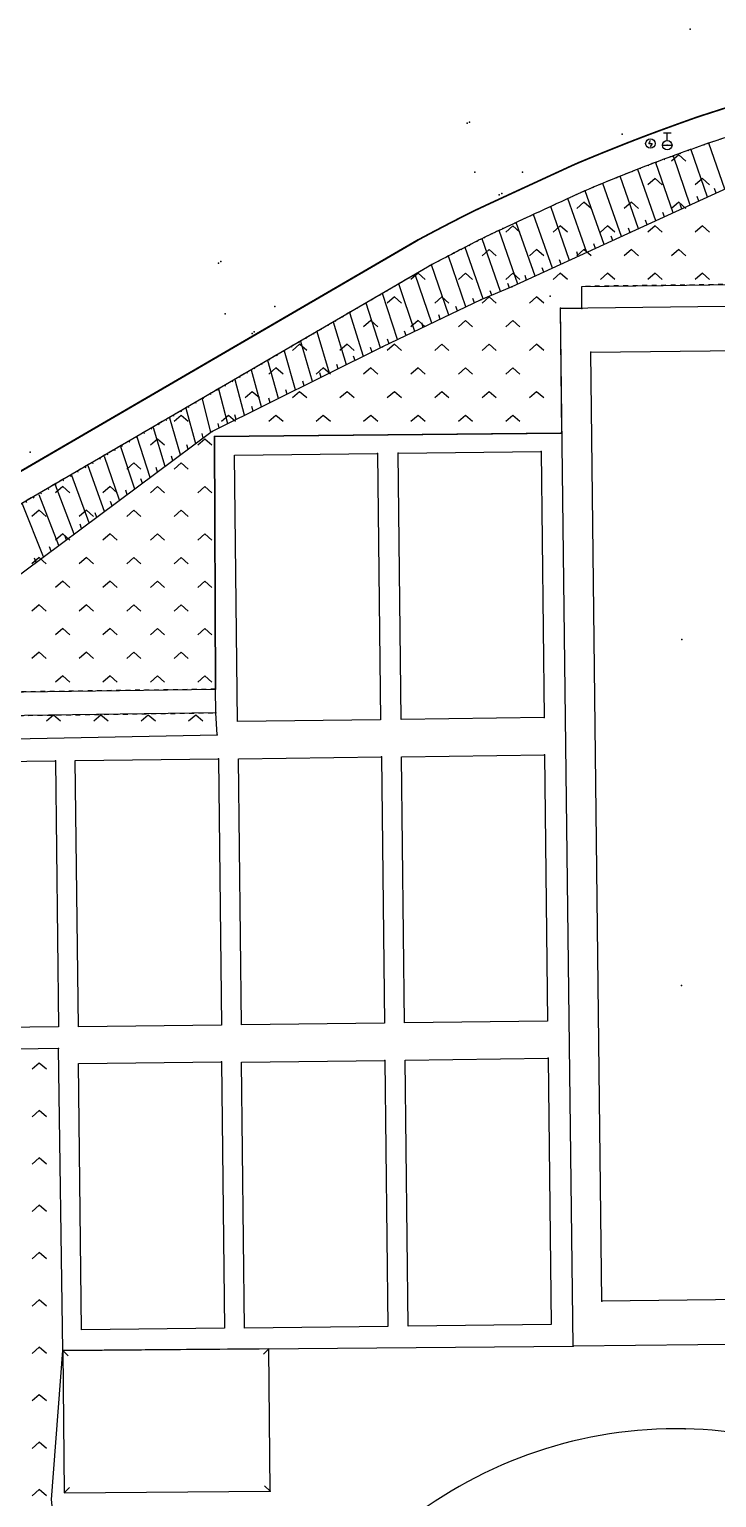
# Model space of a CAD drawing. Extents: x 940 to 1495, y 832 to 1212.
# Drawn here: x 1052.9 to 1125.4, y 1037.9 to 1192.9 of the extents above; entities that cross this region are included whole.
import ezdxf

# ---------------------------------------------------------------- set-up
doc = ezdxf.new("R2010")
doc.units = 0
doc.header["$LTSCALE"] = 0.5
doc.header["$PDSIZE"] = 0.2
doc.linetypes.add('X4', pattern=[1.6, 0, -1.6])
doc.linetypes.add('X6', pattern=[2, 1, -1])
doc.layers.get('0').update_dxf_attribs({"linetype": 'CONTINUOUS'})
doc.layers.add('ASSIST', color=7, linetype='CONTINUOUS', plot=False)
for name, color, linetype in [('DLDW', 11, 'CONTINUOUS'), ('DLSS', 4, 'CONTINUOUS'), ('DMTZ', 3, 'CONTINUOUS'), ('GXYZ', 2, 'CONTINUOUS'), ('JMD', 6, 'CONTINUOUS'), ('ZBTZ', 3, 'CONTINUOUS'), ('ZDH', 1, 'CONTINUOUS')]:
    doc.layers.add(name, color=color, linetype=linetype)
doc.linetypes.add('447', pattern='A,8,-1,[148,AAA.SHX,S=1,R=0,X=0,Y=0],-1', length=10)

# ---------------------------------------------------------------- blocks, each defined once
blk = doc.blocks.new('gc211')
for p, q in [((0, 0), (-1.5, -1.32)), ((1.5, -1.32), (0, 0))]:
    blk.add_line(p, q)
blk = doc.blocks.new('gc133')
for p, q in [((-1, 0), (1, 0)), ((-0.8, 2.6), (0.8, 2.6)), ((0, 1), (0, 2.6))]:
    blk.add_line(p, q)
blk.add_circle((0, 0), 1)
blk = doc.blocks.new('gc050')
for p, q in [((-0.35, 0), (0.05, 0.69)), ((-0.35, 0), (0.35, 0)), ((0.35, 0), (-0.06, -0.69))]:
    blk.add_line(p, q)
blk.add_circle((0, 0), 1)

msp = doc.modelspace()

# ---------------------------------------------------------------- linework, layer by layer
at = {"layer": 'ASSIST', "linetype": 'X4', "flags": 128}
msp.add_lwpolyline([(1145.75, 1187), (1138.12, 1185.11), (1133.94, 1183.89), (1124.78, 1180.96), (1115.65, 1177.56), (1111.38, 1175.79), (1102.21, 1171.56), (1095.36, 1168.05), (1026.47, 1127.7)], dxfattribs=at)
at = {"layer": 'DLDW', "linetype": 'Continuous', "flags": 128}
for points, elevation in [([(1112.15, 1158.82), (1178.24, 1159.57), (1179.36, 1059.44), (1113.32, 1058.69)], 10.66), ([(1091.81, 1148.17), (1106.9, 1148.35), (1107.23, 1120.26), (1092.13, 1120.08)], 10.63), ([(1074.55, 1147.95), (1089.65, 1148.13), (1089.97, 1120.04), (1074.87, 1119.86)], 10.62), ([(1040.56, 1115.53), (1055.66, 1115.71), (1055.98, 1087.62), (1040.88, 1087.45)], 10.58), ([(1057.76, 1115.73), (1072.86, 1115.91), (1073.18, 1087.82), (1058.08, 1087.64)], 10.6), ([(1074.98, 1115.92), (1090.08, 1116.11), (1090.4, 1088.01), (1075.3, 1087.84)], 10.64), ([(1092.17, 1116.13), (1107.27, 1116.32), (1107.59, 1088.22), (1092.49, 1088.05)], 10.64), ([(1058.09, 1083.75), (1073.18, 1083.93), (1073.51, 1055.84), (1058.41, 1055.66)], 10.46), ([(1075.31, 1083.91), (1090.41, 1084.09), (1090.73, 1056), (1075.63, 1055.83)], 10.53), ([(1092.55, 1084.13), (1107.64, 1084.31), (1107.97, 1056.22), (1092.87, 1056.04)], 10.57)]:
    msp.add_lwpolyline(points, close=True, dxfattribs=dict(at, elevation=elevation))
msp.add_lwpolyline([(1166.21, 1009.74, 0.165959), (1150.21, 1035, 0.165959), (1122.1, 1045.21, 0.173999), (1092.47, 1035.22, 0.173999), (1075.95, 1008.67)], format="xyb", dxfattribs=at)
at = {"layer": 'DLSS', "linetype": 'Continuous', "const_width": 0.175, "flags": 128}
msp.add_lwpolyline([(1145.07, 1189.91, 0.007364), (1137.36, 1188, 0.012966), (1133.03, 1186.74, 0.000411), (1123.87, 1183.8, 0.007255), (1123.35, 1183.63, 0.002466), (1120.29, 1182.53, 0.002985), (1117.78, 1181.6, 0.004803), (1114.54, 1180.33, 0.004222), (1110.88, 1178.83, 0.00828), (1110.13, 1178.5, 0.000674), (1100.96, 1174.27, 0.009707), (1098.77, 1173.21, 0.004345), (1093.95, 1170.69)], format="xyb", dxfattribs=at)
at = {"layer": 'DLSS', "linetype": 'X6', "flags": 128}
msp.add_lwpolyline([(1145.75, 1187, 0.007364), (1138.12, 1185.11, 0.012966), (1133.94, 1183.89, 0.000411), (1124.78, 1180.96, 0.007255), (1124.35, 1180.81, 0.002466), (1121.32, 1179.72, 0.002985), (1118.83, 1178.8, 0.004803), (1115.65, 1177.56, 0.004222), (1112.04, 1176.08, 0.00828), (1111.38, 1175.79, 0.000674), (1102.21, 1171.56, 0.009707), (1100.13, 1170.54, 0.004345), (1095.36, 1168.05, 0.004345)], format="xyb", dxfattribs=at)
at = {"layer": 'DLSS', "linetype": 'Continuous', "const_width": 0.2, "flags": 128}
msp.add_lwpolyline([(1093.95, 1170.69), (1022.06, 1128.83)], dxfattribs=at)
at = {"layer": 'DLSS', "linetype": 'Continuous', "const_width": 0.175, "elevation": 8.68, "flags": 128}
msp.add_lwpolyline([(1093.95, 1170.69), (1022.06, 1128.83)], dxfattribs=at)
at = {"layer": 'DLSS', "linetype": 'X6', "flags": 128}
for points in [[(1095.45, 1168.11), (1023.56, 1126.24)], [(1147.08, 1166.24), (1119.76, 1165.88), (1111.2, 1165.77)], [(1072.57, 1123.26), (1039.58, 1122.81), (1035.72, 1120.28), (1031.64, 1117.27)], [(1039.79, 1120.32), (1072.58, 1120.77)]]:
    msp.add_lwpolyline(points, dxfattribs=at)
at = {"layer": 'DLSS', "linetype": 'X6', "elevation": 10.62, "flags": 128}
msp.add_lwpolyline([(1111.2, 1163.43), (1111.2, 1165.77)], dxfattribs=at)
at = {"layer": 'DMTZ', "linetype": 'Continuous'}
for p, q in [((1126.28, 1176.03), (1124.62, 1180.9)), ((1122.65, 1174.36), (1120.87, 1179.5)), ((1124.47, 1175.2), (1122.74, 1180.2)), ((1119.01, 1172.69), (1117.12, 1178.11)), ((1120.83, 1173.53), (1119, 1178.81)), ((1115.38, 1171.03), (1113.41, 1176.63)), ((1117.2, 1171.86), (1115.25, 1177.4)), ((1125.38, 1175.61), (1125.21, 1176.09)), ((1111.74, 1169.36), (1109.74, 1175.03)), ((1113.56, 1170.19), (1111.56, 1175.86)), ((1123.56, 1174.78), (1123.39, 1175.25)), ((1108.11, 1167.69), (1106.11, 1173.36)), ((1109.92, 1168.52), (1107.92, 1174.19)), ((1119.92, 1173.11), (1119.76, 1173.58)), ((1121.74, 1173.94), (1121.58, 1174.42)), ((1104.47, 1166.02), (1102.48, 1171.68)), ((1106.29, 1166.86), (1104.29, 1172.52)), ((1116.29, 1171.44), (1116.12, 1171.91)), ((1118.1, 1172.28), (1117.94, 1172.75)), ((1100.79, 1164.46), (1098.91, 1169.87)), ((1102.63, 1165.23), (1100.69, 1170.78)), ((1112.65, 1169.77), (1112.48, 1170.25)), ((1114.47, 1170.61), (1114.3, 1171.08)), ((1098.98, 1163.61), (1097.13, 1168.96)), ((1109.01, 1168.11), (1108.85, 1168.58)), ((1110.83, 1168.94), (1110.67, 1169.41)), ((1095.37, 1161.88), (1093.62, 1167.04)), ((1097.18, 1162.74), (1095.35, 1168.05)), ((1105.38, 1166.44), (1105.21, 1166.91)), ((1107.2, 1167.27), (1107.03, 1167.74)), ((1093.57, 1161.01), (1091.9, 1166.03)), ((1101.71, 1164.85), (1101.55, 1165.32)), ((1103.56, 1165.61), (1103.39, 1166.09)), ((1089.97, 1159.28), (1088.44, 1164)), ((1091.77, 1160.15), (1090.17, 1165.02)), ((1099.88, 1164.04), (1099.72, 1164.51)), ((1088.17, 1158.39), (1086.72, 1162.99)), ((1096.27, 1162.31), (1096.11, 1162.78)), ((1098.08, 1163.18), (1097.91, 1163.65)), ((1084.59, 1156.61), (1083.27, 1160.97)), ((1086.38, 1157.5), (1084.99, 1161.98)), ((1092.67, 1160.58), (1092.51, 1161.05)), ((1094.47, 1161.44), (1094.31, 1161.92)), ((1082.8, 1155.72), (1081.54, 1159.96)), ((1089.07, 1158.83), (1088.92, 1159.31)), ((1090.87, 1159.71), (1090.71, 1160.19)), ((1079.21, 1153.95), (1078.09, 1157.94)), ((1081.01, 1154.84), (1079.82, 1158.95)), ((1085.49, 1157.06), (1085.34, 1157.53)), ((1087.28, 1157.94), (1087.13, 1158.42)), ((1075.63, 1152.17), (1074.64, 1155.92)), ((1077.42, 1153.06), (1076.36, 1156.93)), ((1083.69, 1156.17), (1083.55, 1156.65)), ((1073.84, 1151.28), (1072.91, 1154.91)), ((1080.11, 1154.39), (1079.97, 1154.87)), ((1081.9, 1155.28), (1081.76, 1155.76)), ((1070.46, 1149.17), (1069.46, 1152.89)), ((1072.06, 1150.37), (1071.19, 1153.9)), ((1076.53, 1152.61), (1076.4, 1153.1)), ((1078.32, 1153.5), (1078.19, 1153.98)), ((1068.86, 1147.98), (1067.74, 1151.87)), ((1072.94, 1150.84), (1072.82, 1151.32)), ((1074.74, 1151.73), (1074.61, 1152.21)), ((1065.65, 1145.59), (1064.28, 1149.85)), ((1067.25, 1146.78), (1066.01, 1150.86)), ((1071.26, 1149.77), (1071.14, 1150.25)), ((1064.05, 1144.39), (1062.56, 1148.84)), ((1069.66, 1148.58), (1069.52, 1149.06)), ((1060.84, 1142), (1059.11, 1146.82)), ((1062.44, 1143.2), (1060.83, 1147.83)), ((1066.45, 1146.18), (1066.3, 1146.66)), ((1068.05, 1147.38), (1067.91, 1147.86)), ((1059.23, 1140.81), (1057.38, 1145.81)), ((1064.85, 1144.99), (1064.69, 1145.46)), ((1056.03, 1138.41), (1053.93, 1143.79)), ((1057.63, 1139.61), (1055.66, 1144.8)), ((1063.24, 1143.79), (1063.08, 1144.27)), ((1054.42, 1137.22), (1052.2, 1142.78)), ((1061.64, 1142.6), (1061.47, 1143.07)), ((1058.43, 1140.21), (1058.26, 1140.68)), ((1060.04, 1141.4), (1059.87, 1141.87)), ((1056.83, 1139.01), (1056.65, 1139.48)), ((1055.23, 1137.82), (1055.04, 1138.28)), ((1053.62, 1136.62), (1053.44, 1137.08))]:
    msp.add_line(p, q, dxfattribs=at)
at = {"layer": 'DMTZ', "linetype": 'Continuous', "flags": 128}
msp.add_lwpolyline([(1147.59, 1178.49), (1139.94, 1179.93), (1133.45, 1178.35), (1126.53, 1176.14), (1103.82, 1165.73), (1100.56, 1164.37), (1090.18, 1159.39), (1072.19, 1150.46), (1030.57, 1119.44)], dxfattribs=at)
at = {"layer": 'JMD', "linetype": 'Continuous'}
for p, q in [((1078.18, 1053.66), (1077.62, 1053.09)), ((1056.45, 1053.47), (1057.02, 1052.91)), ((1056.58, 1038.45), (1057.14, 1039.02)), ((1078.31, 1038.63), (1077.74, 1039.2))]:
    msp.add_line(p, q, dxfattribs=at)
at = {"layer": 'JMD', "linetype": '447', "flags": 128}
msp.add_lwpolyline([(1181.46, 1164.34), (1182.65, 1054.69), (1110.28, 1053.93), (1108.94, 1163.46)], close=True, dxfattribs=at)
for points, elevation in [([(1108.99, 1150.29), (1072.45, 1149.94), (1072.57, 1123.26)], 10.65), ([(1056.45, 1053.47), (1110.28, 1053.93)], 10.47)]:
    msp.add_lwpolyline(points, dxfattribs=dict(at, elevation=elevation))
for points in [[(1056.45, 1053.47), (1056, 1085.33), (1038.76, 1085.08), (1038.57, 1087.58), (1038.56, 1090.6), (1038.62, 1117.78), (1072.72, 1118.45), (1072.58, 1120.77), (1072.57, 1123.26)], [(1056.79, 1027.74), (1055.83, 1031.81), (1055.24, 1037.75), (1056.45, 1053.47)]]:
    msp.add_lwpolyline(points, dxfattribs=at)
at = {"layer": 'JMD', "linetype": 'Continuous', "elevation": 10.68, "flags": 128}
msp.add_lwpolyline([(1078.31, 1038.63), (1078.18, 1053.66), (1056.45, 1053.47), (1056.58, 1038.45)], close=True, dxfattribs=at)
at = {"layer": 'ZBTZ', "linetype": 'Continuous', "flags": 128}
for points in [[(1133.94, 1183.89, 0.000411), (1124.78, 1180.96, 0.007255), (1124.35, 1180.81, 0.002466), (1121.32, 1179.72, 0.002985), (1118.83, 1178.8, 0.004803), (1115.65, 1177.56, 0.004222), (1112.04, 1176.08, 0.00828), (1111.38, 1175.79, 0.000674), (1102.21, 1171.56, 0.009707), (1100.13, 1170.54, 0.004345), (1095.36, 1168.05), (1023.93, 1126.46)], [(1039.58, 1122.81), (1072.57, 1123.26), (1072.45, 1149.94), (1109.11, 1150.29), (1108.94, 1163.46), (1111.2, 1163.49), (1111.2, 1165.77), (1119.76, 1165.88), (1147.08, 1166.24, 0.04593)]]:
    msp.add_lwpolyline(points, format="xyb", dxfattribs=at)
msp.add_lwpolyline([(1038.62, 1117.78), (1072.72, 1118.45), (1072.58, 1120.77), (1039.79, 1120.32), (1037.7, 1118.85), (1033.27, 1115.54), (1030.46, 1114.22), (1036.85, 1090.54), (1038.56, 1090.6)], close=True, dxfattribs=at)
msp.add_lwpolyline([(1055.24, 1037.75), (1056.45, 1053.47), (1056, 1085.33), (1038.76, 1085.08)], dxfattribs=at)
at = {"layer": 'ZDH', "linetype": 'Continuous'}
for p in [(1122.62, 1192.9, 7.95), (1122.62, 1192.9, 7.95), (1099.09, 1182.98, 7.74), (1099.09, 1182.98, 7.74), (1099.35, 1183.11, 7.75), (1099.35, 1183.11, 7.75), (1123.35, 1183.63, 7.96), (1123.35, 1183.63, 7.96), (1115.45, 1181.82, 7.89), (1115.45, 1181.82, 7.89), (1115.45, 1181.82, 7.89), (1115.45, 1181.82, 7.89), (1117.78, 1181.6, 7.89), (1117.78, 1181.6, 7.89), (1118.44, 1180.85, 8.05), (1118.44, 1180.85, 8.05), (1120.22, 1180.67, 8.07), (1120.22, 1180.67, 8.07), (1099.91, 1177.81, 7.78), (1099.91, 1177.81, 7.78), (1104.94, 1177.82, 7.78), (1104.94, 1177.82, 7.78), (1110.88, 1178.83, 7.82), (1110.88, 1178.83, 7.82), (1102.49, 1175.42, 7.72), (1102.49, 1175.42, 7.72), (1102.77, 1175.56, 7.73), (1102.77, 1175.56, 7.73), (1100.96, 1174.27, 7.71), (1100.96, 1174.27, 7.71), (1102.87, 1171.88, 7.89), (1102.87, 1171.88, 7.89), (1093.95, 1170.69, 7.63), (1093.95, 1170.69, 7.63), (1073.1, 1168.39, 7.43), (1073.1, 1168.39, 7.43), (1072.87, 1168.24, 7.42), (1072.87, 1168.24, 7.42), (1103.82, 1165.73, 10.55), (1103.82, 1165.73, 10.55), (1119.76, 1165.88, 10.59), (1119.76, 1165.88, 10.59), (1100.56, 1164.37, 10.1), (1100.56, 1164.37, 10.1), (1107.85, 1164.74, 10.46), (1107.85, 1164.74, 10.46), (1073.58, 1162.89, 7.48), (1073.58, 1162.89, 7.48), (1078.83, 1163.65, 7.49), (1078.83, 1163.65, 7.49), (1108.94, 1163.46, 10.6), (1108.94, 1163.46, 10.6), (1111.2, 1163.43, 10.62), (1111.2, 1163.43, 10.62), (1076.41, 1160.81, 7.43), (1076.41, 1160.81, 7.43), (1076.65, 1160.98, 7.43), (1076.65, 1160.98, 7.43), (1090.18, 1159.39, 10.11), (1090.18, 1159.39, 10.11), (1112.15, 1158.82, 10.66), (1112.15, 1158.82, 10.66), (1072.19, 1150.46, 10.58), (1072.19, 1150.46, 10.58), (1072.45, 1149.94, 10.52), (1072.45, 1149.94, 10.52), (1072.45, 1149.94, 10.52), (1072.45, 1149.94, 10.52), (1108.99, 1150.29, 10.65), (1108.99, 1150.29, 10.65), (1108.99, 1150.29, 10.65), (1108.99, 1150.29, 10.65), (1053.01, 1148.28, 7.18), (1053.01, 1148.28, 7.18), (1106.9, 1148.35, 10.66), (1106.9, 1148.35, 10.66), (1106.9, 1148.35, 10.66), (1106.9, 1148.35, 10.66), (1089.65, 1148.13, 10.62), (1089.65, 1148.13, 10.62), (1089.65, 1148.13, 10.62), (1089.65, 1148.13, 10.62), (1091.81, 1148.17, 10.63), (1091.81, 1148.17, 10.63), (1091.81, 1148.17, 10.63), (1091.81, 1148.17, 10.63), (1121.76, 1128.5, 10.64), (1121.76, 1128.5, 10.64), (1072.57, 1123.26, 10.61), (1072.57, 1123.26, 10.61), (1072.57, 1123.26, 10.61), (1072.57, 1123.26, 10.61), (1072.58, 1120.77, 10.63), (1072.58, 1120.77, 10.63), (1072.58, 1120.77, 10.63), (1072.58, 1120.77, 10.63), (1107.23, 1120.26, 10.66), (1107.23, 1120.26, 10.66), (1107.23, 1120.26, 10.66), (1107.23, 1120.26, 10.66), (1072.72, 1118.45, 10.6), (1072.72, 1118.45, 10.6), (1072.72, 1118.45, 10.6), (1072.72, 1118.45, 10.6), (1055.66, 1115.71, 10.58), (1055.66, 1115.71, 10.58), (1055.66, 1115.71, 10.58), (1055.66, 1115.71, 10.58), (1072.86, 1115.91, 10.6), (1072.86, 1115.91, 10.6), (1072.86, 1115.91, 10.6), (1072.86, 1115.91, 10.6), (1090.08, 1116.11, 10.64), (1090.08, 1116.11, 10.64), (1090.08, 1116.11, 10.64), (1090.08, 1116.11, 10.64), (1107.27, 1116.32, 10.64), (1107.27, 1116.32, 10.64), (1107.27, 1116.32, 10.64), (1107.27, 1116.32, 10.64), (1121.72, 1091.98, 10.59), (1121.72, 1091.98, 10.59), (1056, 1085.33, 10.37), (1056, 1085.33, 10.37), (1056, 1085.33, 10.37), (1056, 1085.33, 10.37), (1073.18, 1083.93, 10.46), (1073.18, 1083.93, 10.46), (1073.18, 1083.93, 10.46), (1073.18, 1083.93, 10.46), (1090.41, 1084.09, 10.53), (1090.41, 1084.09, 10.53), (1090.41, 1084.09, 10.53), (1090.41, 1084.09, 10.53), (1107.64, 1084.31, 10.57), (1107.64, 1084.31, 10.57), (1107.64, 1084.31, 10.57), (1107.64, 1084.31, 10.57), (1113.32, 1058.69, 10.59), (1113.32, 1058.69, 10.59), (1110.28, 1053.93, 10.63), (1110.28, 1053.93, 10.63), (1056.45, 1053.47, 10.47), (1056.45, 1053.47, 10.47), (1056.45, 1053.47, 10.47), (1056.45, 1053.47, 10.47), (1122.1, 1045.21, 10.74), (1122.1, 1045.21, 10.74), (1122.1, 1045.21, 10.74), (1078.31, 1038.63, 10.68), (1078.31, 1038.63, 10.68), (1078.31, 1038.63, 10.68)]:
    msp.add_point(p, dxfattribs=at)

# ---------------------------------------------------------------- block references
at = {"layer": 'GXYZ', "linetype": 'Continuous', "xscale": 0.5, "yscale": 0.5}
for name, p in [('gc050', (1118.44, 1180.85, 8.05)), ('gc133', (1120.22, 1180.67, 8.07))]:
    msp.add_blockref(name, p, dxfattribs=at)
at = {"layer": 'ZBTZ', "linetype": 'Continuous', "xscale": 0.5, "yscale": 0.5}
for p in [(1121.43, 1179.66), (1118.93, 1177.16), (1123.93, 1177.16), (1111.43, 1174.66), (1116.43, 1174.66), (1121.43, 1174.66), (1103.93, 1172.16), (1108.93, 1172.16), (1113.93, 1172.16), (1118.93, 1172.16), (1123.93, 1172.16), (1101.43, 1169.66), (1106.43, 1169.66), (1111.43, 1169.66), (1116.43, 1169.66), (1121.43, 1169.66), (1093.93, 1167.16), (1098.93, 1167.16), (1103.93, 1167.16), (1108.93, 1167.16), (1113.93, 1167.16), (1118.93, 1167.16), (1123.93, 1167.16), (1091.43, 1164.66), (1096.43, 1164.66), (1101.43, 1164.66), (1106.43, 1164.66), (1088.93, 1162.16), (1093.93, 1162.16), (1098.93, 1162.16), (1103.93, 1162.16), (1081.43, 1159.66), (1086.43, 1159.66), (1091.43, 1159.66), (1096.43, 1159.66), (1101.43, 1159.66), (1106.43, 1159.66), (1078.93, 1157.16), (1083.93, 1157.16), (1088.93, 1157.16), (1093.93, 1157.16), (1098.93, 1157.16), (1103.93, 1157.16), (1076.43, 1154.66), (1081.43, 1154.66), (1086.43, 1154.66), (1091.43, 1154.66), (1096.43, 1154.66), (1101.43, 1154.66), (1106.43, 1154.66), (1068.93, 1152.16), (1073.93, 1152.16), (1078.93, 1152.16), (1083.93, 1152.16), (1088.93, 1152.16), (1093.93, 1152.16), (1098.93, 1152.16), (1103.93, 1152.16), (1066.43, 1149.66), (1071.43, 1149.66), (1063.93, 1147.16), (1068.93, 1147.16), (1056.43, 1144.66), (1061.43, 1144.66), (1066.43, 1144.66), (1071.43, 1144.66), (1053.93, 1142.16), (1058.93, 1142.16), (1063.93, 1142.16), (1068.93, 1142.16), (1056.43, 1139.66), (1061.43, 1139.66), (1066.43, 1139.66), (1071.43, 1139.66), (1053.93, 1137.16), (1058.93, 1137.16), (1063.93, 1137.16), (1068.93, 1137.16), (1056.43, 1134.66), (1061.43, 1134.66), (1066.43, 1134.66), (1071.43, 1134.66), (1053.93, 1132.16), (1058.93, 1132.16), (1063.93, 1132.16), (1068.93, 1132.16), (1056.43, 1129.66), (1061.43, 1129.66), (1066.43, 1129.66), (1071.43, 1129.66), (1053.93, 1127.16), (1058.93, 1127.16), (1063.93, 1127.16), (1068.93, 1127.16), (1056.43, 1124.66), (1061.43, 1124.66), (1066.43, 1124.66), (1071.43, 1124.66), (1055.46, 1120.54), (1060.46, 1120.54), (1065.46, 1120.54), (1070.46, 1120.54), (1053.96, 1083.81), (1053.96, 1078.81), (1053.96, 1073.81), (1053.96, 1068.81), (1053.96, 1063.81), (1053.96, 1058.81), (1053.96, 1053.81), (1053.96, 1048.81), (1053.96, 1043.81), (1053.96, 1038.81)]:
    msp.add_blockref('gc211', p, dxfattribs=at)

doc.saveas('drawing.dxf')
